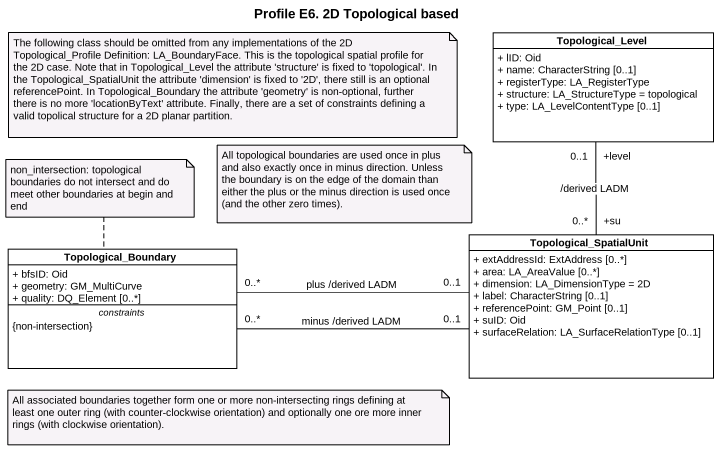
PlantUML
@startuml
title Profile E6. 2D Topological based
hide circle
hide empty members
skinparam classAttributeIconSize 0
class Topological_Level #FFFFFF {
  + lID: Oid
  + name: CharacterString [0..1]
  + registerType: LA_RegisterType
  + structure: LA_StructureType = topological
  + type: LA_LevelContentType [0..1]
}
class Topological_SpatialUnit #FFFFFF {
  + extAddressId: ExtAddress [0..*]
  + area: LA_AreaValue [0..*]
  + dimension: LA_DimensionType = 2D
  + label: CharacterString [0..1]
  + referencePoint: GM_Point [0..1]
  + suID: Oid
  + surfaceRelation: LA_SurfaceRelationType [0..1]
}
class Topological_Boundary #FFFFFF {
  + bfsID: Oid
  + geometry: GM_MultiCurve
  + quality: DQ_Element [0..*]
  -- constraints --
  {non-intersection}
}
Topological_SpatialUnit "+su\n0..*" -up- "+level\n0..1" Topological_Level : /derived LADM
Topological_SpatialUnit "0..1" -left- "0..*" Topological_Boundary : minus /derived LADM
Topological_SpatialUnit "0..1" -left- "0..*" Topological_Boundary : plus /derived LADM
note as N1
  The following class should be omitted from any implementations of the 2D Topological_Profile Definition: LA_BoundaryFace. This is the topological spatial profile for the 2D case. Note that in Topological_Level the attribute 'structure' is fixed to 'topological'. In the Topological_SpatialUnit the attribute 'dimension' is fixed to '2D', there still is an optional referencePoint. In Topological_Boundary the attribute 'geometry' is non-optional, further there is no more 'locationByText' attribute. Finally, there are a set of constraints defining a valid topolical structure for a 2D planar partition.
end note
note as N2
  All topological boundaries are used once in plus and also exactly once in minus direction. Unless the boundary is on the edge of the domain than either the plus or the minus direction is used once (and the other zero times).
end note
note top of Topological_Boundary : non_intersection: topological boundaries do not intersect and do meet other boundaries at begin and end
note as N4
  All associated boundaries together form one or more non-intersecting rings defining at least one outer ring (with counter-clockwise orientation) and optionally one ore more inner rings (with clockwise orientation).
end note
@enduml
